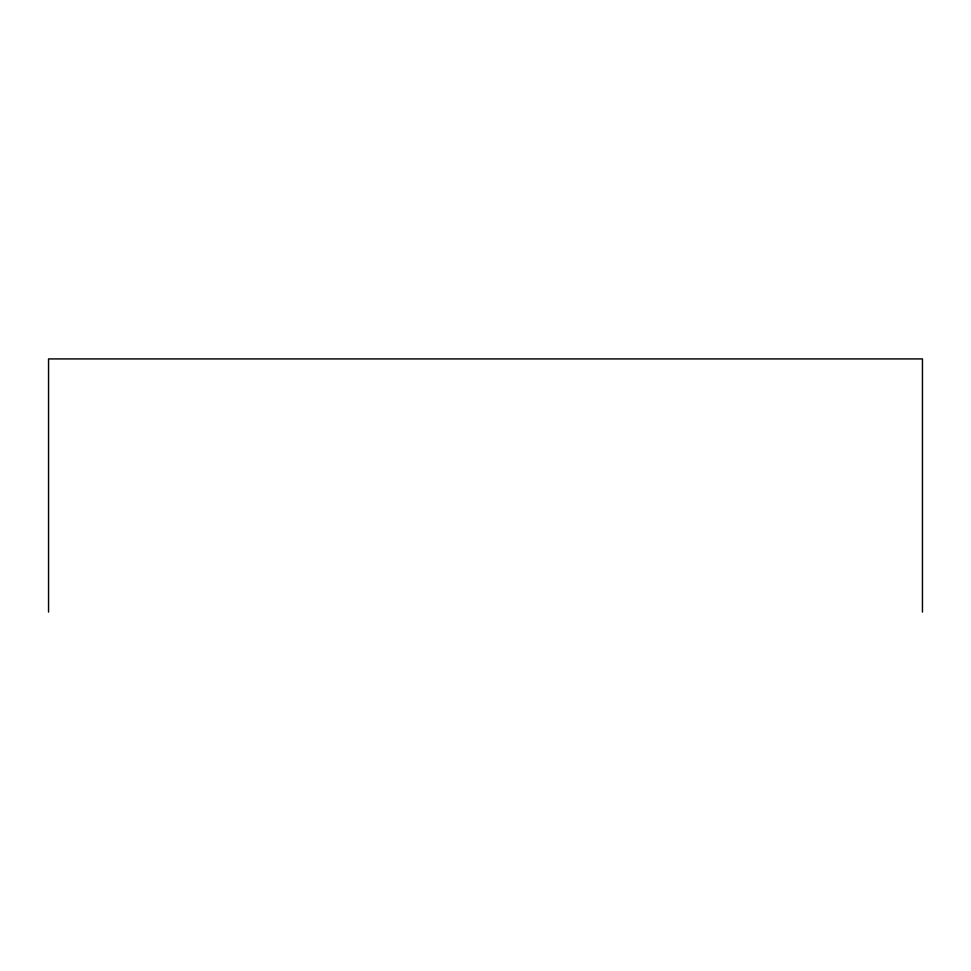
<?xml version="1.0" encoding="UTF-8"?>
<svg xmlns="http://www.w3.org/2000/svg" width="971" height="971" viewBox="0 0 971 971"><rect width="100%" height="100%" fill="white"/><g stroke="black" fill="none" stroke-linecap="round" stroke-linejoin="round"><path stroke-width="1.46" d="M922.45 612.082L922.45 358.918L48.55 358.918L48.55 612.082"/></g></svg>
